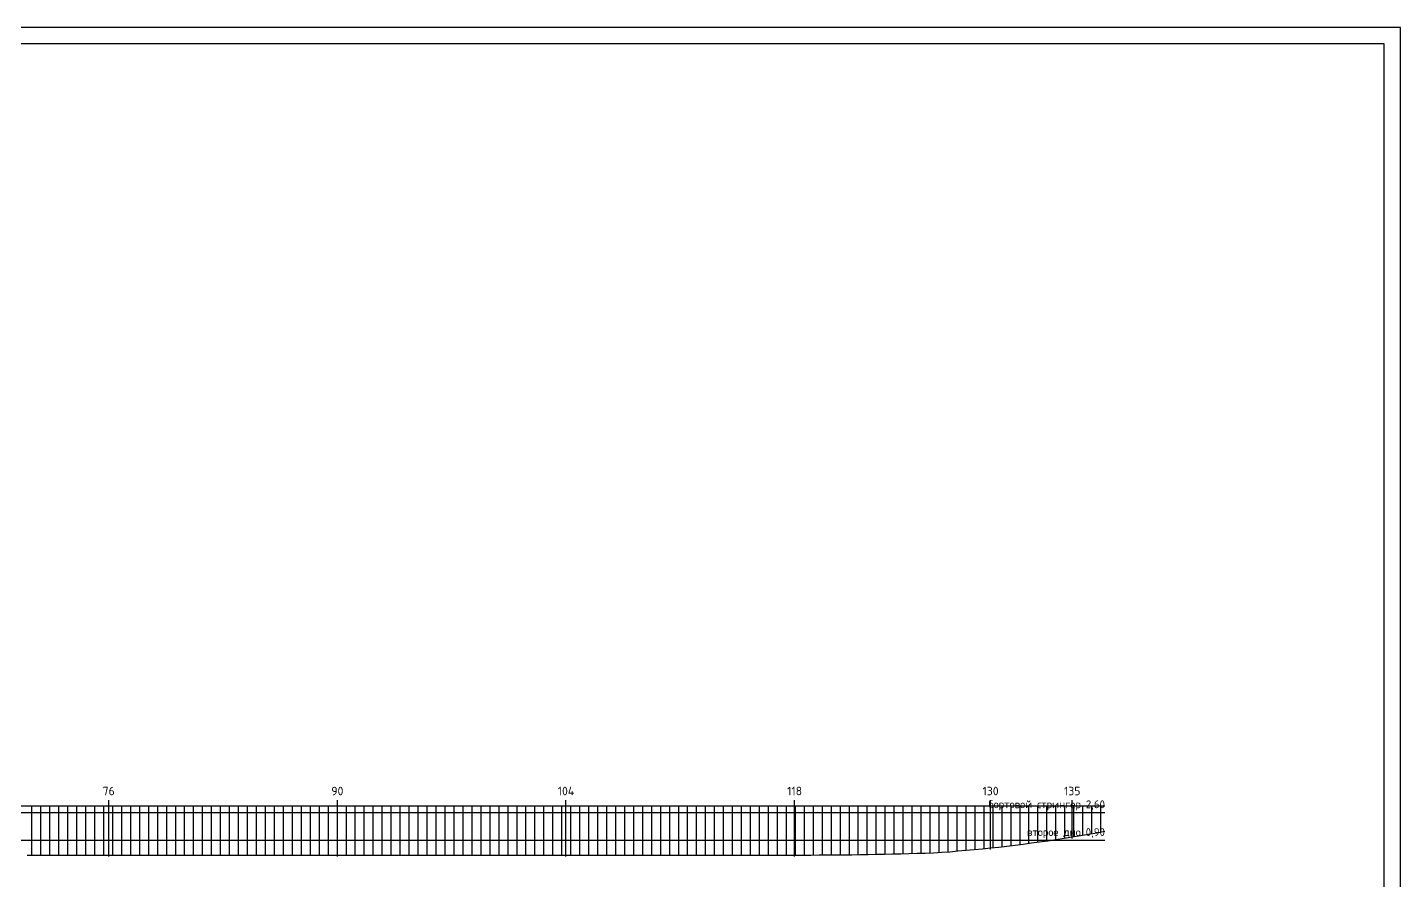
# Model space of a CAD drawing. Header units: millimetres. Extents: x -13100 to 155100, y -57150 to 61650.
# Drawn here: x 71025 to 155100, y 9438 to 61650 of the extents above; entities that cross this region are included whole.
import ezdxf
from ezdxf.enums import TextEntityAlignment as Align

# ---------------------------------------------------------------- set-up
doc = ezdxf.new("R2010")
doc.units = ezdxf.units.MM
doc.linetypes.add('DASHED', pattern=[1.524, 1.27, -0.254])
for name, color, linetype in [('00_РАМКА', 7, 'Continuous'), ('01_ОБШИВКА', 7, 'Continuous'), ('02_ПАЛУБЫ', 4, 'Continuous'), ('03_ПЕРЕБОРКИ', 1, 'Continuous'), ('10_НАБОР', 9, 'Continuous'), ('21_СЕТКА', 9, 'Continuous')]:
    doc.layers.add(name, color=color, linetype=linetype)
doc.styles.add('ГОСТ', font='isocpeur.ttf')

msp = doc.modelspace()

# ---------------------------------------------------------------- linework, layer by layer
at = {"layer": '00_РАМКА'}
for points in [[(-13100, -57150), (155100, -57150), (155100, 61650), (-13100, 61650)], [(-9100, -56150), (154100, -56150), (154100, 60650), (-9100, 60650)]]:
    msp.add_lwpolyline(points, close=True, dxfattribs=at)
at = {"layer": '01_ОБШИВКА'}
msp.add_lwpolyline([(71000, 11000), (71500, 11000), (72000, 11000), (72500, 11000), (73000, 11000), (73500, 11000), (74000, 11000), (74500, 11000), (75000, 11000), (75500, 11000), (76000, 11000), (76500, 11000), (77000, 11000), (77500, 11000), (78000, 11000), (78500, 11000), (79000, 11000), (79500, 11000), (80000, 11000), (80500, 11000), (81000, 11000), (81500, 11000), (82000, 11000), (82500, 11000), (83000, 11000), (83500, 11000), (84000, 11000), (84500, 11000), (85000, 11000), (85500, 11000), (86000, 11000), (86500, 11000), (87000, 11000), (87500, 11000), (88000, 11000), (88500, 11000), (89000, 11000), (89500, 11000), (90000, 11000), (90500, 11000), (91000, 11000), (91500, 11000), (92000, 11000), (92500, 11000), (93000, 11000), (93500, 11000), (94000, 11000), (94500, 11000), (95000, 11000), (95500, 11000), (96000, 11000), (96500, 11000), (97000, 11000), (97500, 11000), (98000, 11000), (98500, 11000), (99000, 11000), (99500, 11000), (100000, 11000), (100500, 11000), (101000, 11000), (101500, 11000), (102000, 11000), (102500, 11000), (103000, 11000), (103500, 11000), (104000, 11000), (104500, 11000), (105000, 11000), (105500, 11000), (106000, 11000), (106500, 11000), (107000, 11000), (107500, 11000), (108000, 11000), (108500, 11000), (109000, 11000), (109500, 11000), (110000, 11000), (110500, 11000), (111000, 11000), (111500, 11000), (112000, 11000), (112500, 11000), (113000, 11000), (113500, 11000), (114000, 11000), (114500, 11000), (115000, 11000), (115500, 11000), (116000, 11000), (116500, 11000), (117000, 11000), (117500, 11000), (118000, 11000), (118500, 11000), (119000, 11000), (119500, 11001), (120000, 11003), (120500, 11006), (121000, 11011), (121500, 11017), (122000, 11025), (122500, 11033), (123000, 11042), (123500, 11053), (124000, 11064), (124500, 11076), (125000, 11090), (125500, 11103), (126000, 11118), (126500, 11138), (127000, 11168), (127500, 11204), (128000, 11247), (128500, 11293), (129000, 11340), (129500, 11388), (130000, 11437), (130500, 11490), (131000, 11548), (131500, 11608), (132000, 11671), (132500, 11737), (133000, 11804), (133500, 11874), (134000, 11947), (134500, 12024), (135000, 12104), (135500, 12187), (136000, 12272), (136500, 12359), (137000, 12449)], dxfattribs=at)
at = {"layer": '02_ПАЛУБЫ'}
for p, q in [((2000, 14000), (137000, 14000)), ((2000, 11900), (137000, 11900))]:
    msp.add_line(p, q, dxfattribs=at)
at = {"layer": '03_ПЕРЕБОРКИ'}
for p, q in [((76000, 10900), (76000, 14350)), ((90000, 10900), (90000, 14350)), ((104000, 10900), (104000, 14350)), ((118000, 10900), (118000, 14350)), ((130000, 11337), (130000, 14350)), ((135000, 12004), (135000, 14350))]:
    msp.add_line(p, q, dxfattribs=at)
at = {"layer": '10_НАБОР', "linetype": 'DASHED'}
msp.add_line((2000, 13600), (137000, 13600), dxfattribs=at)
at = {"layer": '10_НАБОР'}
for p, q in [((72400, 11000), (72400, 14000)), ((74600, 11000), (74600, 14000)), ((76800, 11000), (76800, 14000)), ((85600, 11000), (85600, 14000)), ((87800, 11000), (87800, 14000)), ((96600, 11000), (96600, 14000)), ((98800, 11000), (98800, 14000)), ((101000, 11000), (101000, 14000)), ((107600, 11000), (107600, 14000)), ((109800, 11000), (109800, 14000)), ((112000, 11000), (112000, 14000)), ((120800, 11009), (120800, 14000)), ((123000, 11042), (123000, 14000)), ((125200, 11095), (125200, 14000)), ((129600, 11397), (129600, 14000)), ((131800, 11646), (131800, 14000)), ((136200, 12307), (136200, 14000))]:
    msp.add_line(p, q, dxfattribs=at)
at = {"layer": '21_СЕТКА'}
for p, q in [((71300, 11000), (71300, 14000)), ((71850, 11000), (71850, 14000)), ((72950, 11000), (72950, 14000)), ((73500, 11000), (73500, 14000)), ((74050, 11000), (74050, 14000)), ((75150, 11000), (75150, 14000)), ((75700, 11000), (75700, 14000)), ((76250, 11000), (76250, 14000)), ((77350, 11000), (77350, 14000)), ((77900, 11000), (77900, 14000)), ((78450, 11000), (78450, 14000)), ((79000, 11000), (79000, 14000)), ((79550, 11000), (79550, 14000)), ((80100, 11000), (80100, 14000)), ((80650, 11000), (80650, 14000)), ((81200, 11000), (81200, 14000)), ((81750, 11000), (81750, 14000)), ((82300, 11000), (82300, 14000)), ((82850, 11000), (82850, 14000)), ((83400, 11000), (83400, 14000)), ((83950, 11000), (83950, 14000)), ((84500, 11000), (84500, 14000)), ((85050, 11000), (85050, 14000)), ((86150, 11000), (86150, 14000)), ((86700, 11000), (86700, 14000)), ((87250, 11000), (87250, 14000)), ((88350, 11000), (88350, 14000)), ((88900, 11000), (88900, 14000)), ((89450, 11000), (89450, 14000)), ((90000, 11000), (90000, 14000)), ((90550, 11000), (90550, 14000)), ((91100, 11000), (91100, 14000)), ((91650, 11000), (91650, 14000)), ((92200, 11000), (92200, 14000)), ((92750, 11000), (92750, 14000)), ((93300, 11000), (93300, 14000)), ((93850, 11000), (93850, 14000)), ((94400, 11000), (94400, 14000)), ((94950, 11000), (94950, 14000)), ((95500, 11000), (95500, 14000)), ((96050, 11000), (96050, 14000)), ((97150, 11000), (97150, 14000)), ((97700, 11000), (97700, 14000)), ((98250, 11000), (98250, 14000)), ((99350, 11000), (99350, 14000)), ((99900, 11000), (99900, 14000)), ((100450, 11000), (100450, 14000)), ((101550, 11000), (101550, 14000)), ((102100, 11000), (102100, 14000)), ((102650, 11000), (102650, 14000)), ((103200, 11000), (103200, 14000)), ((103750, 11000), (103750, 14000)), ((104300, 11000), (104300, 14000)), ((104850, 11000), (104850, 14000)), ((105400, 11000), (105400, 14000)), ((105950, 11000), (105950, 14000)), ((106500, 11000), (106500, 14000)), ((107050, 11000), (107050, 14000)), ((108150, 11000), (108150, 14000)), ((108700, 11000), (108700, 14000)), ((109250, 11000), (109250, 14000)), ((110350, 11000), (110350, 14000)), ((110900, 11000), (110900, 14000)), ((111450, 11000), (111450, 14000)), ((112550, 11000), (112550, 14000)), ((113100, 11000), (113100, 14000)), ((113650, 11000), (113650, 14000)), ((114200, 11000), (114200, 14000)), ((114750, 11000), (114750, 14000)), ((115300, 11000), (115300, 14000)), ((115850, 11000), (115850, 14000)), ((116400, 11000), (116400, 14000)), ((116950, 11000), (116950, 14000)), ((117500, 11000), (117500, 14000)), ((118050, 11000), (118050, 14000)), ((118600, 11000), (118600, 14000)), ((119150, 11000), (119150, 14000)), ((119700, 11001), (119700, 14000)), ((120250, 11004), (120250, 14000)), ((121350, 11015), (121350, 14000)), ((121900, 11023), (121900, 14000)), ((122450, 11032), (122450, 14000)), ((123550, 11054), (123550, 14000)), ((124100, 11067), (124100, 14000)), ((124650, 11080), (124650, 14000)), ((125750, 11111), (125750, 14000)), ((126300, 11129), (126300, 14000)), ((126850, 11158), (126850, 14000)), ((127400, 11197), (127400, 14000)), ((127950, 11242), (127950, 14000)), ((128500, 11293), (128500, 14000)), ((129050, 11345), (129050, 14000)), ((130150, 11453), (130150, 14000)), ((130700, 11513), (130700, 14000)), ((131250, 11577), (131250, 14000)), ((132350, 11717), (132350, 14000)), ((132900, 11790), (132900, 14000)), ((133450, 11867), (133450, 14000)), ((134000, 11947), (134000, 14000)), ((134550, 12032), (134550, 14000)), ((135100, 12121), (135100, 14000)), ((135650, 12212), (135650, 14000)), ((136750, 12403), (136750, 14000))]:
    msp.add_line(p, q, dxfattribs=at)

# ---------------------------------------------------------------- texts
at = {"layer": '02_ПАЛУБЫ', "style": 'ГОСТ'}
msp.add_text('второе дно 0,90', height=480, dxfattribs=at).set_placement((137000, 12020), align=Align.BOTTOM_RIGHT)
at = {"layer": '03_ПЕРЕБОРКИ', "style": 'ГОСТ'}
for s, p in [('76', (76000, 14500)), ('90', (90000, 14500)), ('104', (104000, 14500)), ('118', (118000, 14500)), ('130', (130000, 14500)), ('135', (135000, 14500))]:
    msp.add_text(s, height=520, dxfattribs=at).set_placement(p, align=Align.BOTTOM_CENTER)
at = {"layer": '10_НАБОР', "style": 'ГОСТ'}
msp.add_text('бортовой стрингер 2,60', height=480, dxfattribs=at).set_placement((137000, 13720), align=Align.BOTTOM_RIGHT)

doc.saveas('drawing.dxf')
